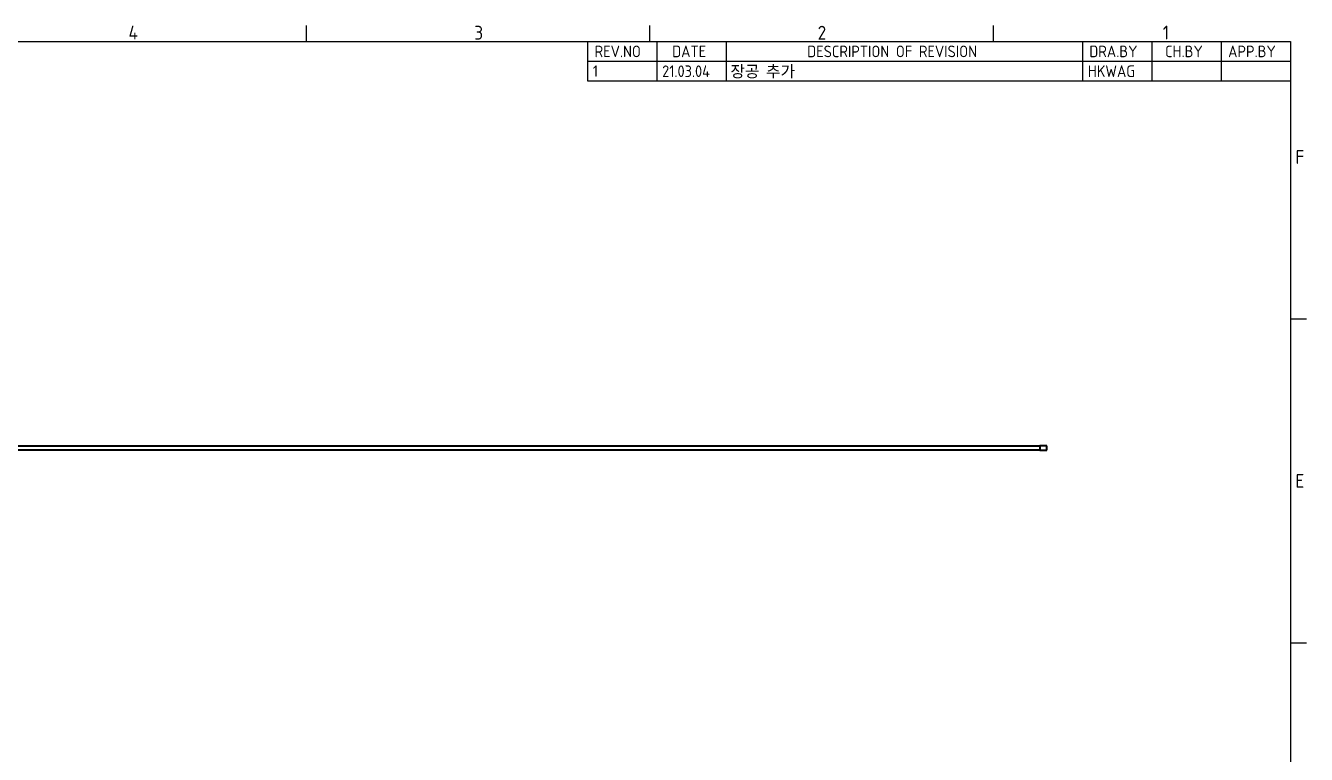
# Model space of a CAD drawing. Header units: millimetres. Extents: x 0 to 1188, y 0 to 840.
# Drawn here: x 621 to 1175, y 512 to 827 of the extents above; entities that cross this region are included whole.
import ezdxf

# ---------------------------------------------------------------- set-up
doc = ezdxf.new("R2010")
doc.units = ezdxf.units.MM
doc.header["$LTSCALE"] = 2
doc.layers.get('0').update_dxf_attribs({"color": 3, "lineweight": 25})
for name, color, linetype, lineweight in [('가시적인 것(ISO)', 3, 'Continuous', 40), ('경계(ISO)', 7, 'Continuous', 25), ('기호(ISO)', 5, 'Continuous', 25)]:
    doc.layers.add(name, color=color, linetype=linetype, lineweight=lineweight)
doc.styles.add('ISO Proportiona M2B', font='isocp.shx')
doc.styles.add('문자 텍스트_M2B', font='isocp.shx')

# ---------------------------------------------------------------- blocks, each defined once
blk = doc.blocks.new('경계 Default Border')
at = {"layer": '경계(ISO)'}
for p, q in [((371.25, 410), (371.25, 413.4)), ((445.5, 410), (445.5, 413.4)), ((519.75, 410), (519.75, 413.4)), ((584, 350), (587.4, 350)), ((584, 280), (587.4, 280))]:
    blk.add_line(p, q, dxfattribs=at)
at = {"layer": '경계(ISO)', "flags": 128}
blk.add_lwpolyline([(10, 10), (10, 410), (584, 410), (584, 10), (10, 10)], dxfattribs=at)
at = {"layer": '경계(ISO)', "color": 2, "char_height": 3, "attachment_point": 7, "style": '문자 텍스트_M2B'}
for s, insert in [('4', (332.79, 410.4)), ('3', (407.54, 410.37)), ('2', (481.75, 410.37)), ('1', (556.36, 410.4)), ('F', (585.04, 383.5)), ('E', (585.04, 313.47))]:
    blk.add_mtext(s, dxfattribs=dict(at, insert=insert))
blk = doc.blocks.new('리비전 내역')
at = {"layer": '기호(ISO)'}
for p, q in [((432, 410), (584, 410)), ((432, 410), (432, 405.72)), ((447, 410), (447, 405.72)), ((462, 410), (462, 405.72)), ((539, 410), (539, 405.72)), ((554, 410), (554, 405.72)), ((569, 410), (569, 405.72)), ((584, 410), (584, 405.72)), ((432, 405.72), (584, 405.72)), ((432, 405.72), (432, 401.44)), ((447, 405.72), (447, 401.44)), ((462, 405.72), (462, 401.44)), ((539, 405.72), (539, 401.44)), ((554, 405.72), (554, 401.44)), ((569, 405.72), (569, 401.44)), ((584, 405.72), (584, 401.44)), ((432, 401.44), (584, 401.44))]:
    blk.add_line(p, q, dxfattribs=at)
at = {"layer": '기호(ISO)', "color": 2, "char_height": 2.5, "attachment_point": 7, "style": 'ISO Proportiona M2B'}
for s, insert in [('REV.NO', (433.53, 406.58)), ('DATE', (450.31, 406.58)), ('DESCRIPTION OF REVISION', (479.51, 406.58)), ('DRA.BY', (540.48, 406.58)), ('CH.BY', (556.86, 406.58)), ('APP.BY', (570.48, 406.58)), ('1', (433.16, 402.33)), ('21.03.04', (448.14, 402.3)), ('장공 추가', (462.89, 402)), ('HKWAG', (540.15, 402.3))]:
    blk.add_mtext(s, dxfattribs=dict(at, insert=insert))

msp = doc.modelspace()

# ---------------------------------------------------------------- linework, layer by layer
at = {"layer": '가시적인 것(ISO)'}
for p, q in [((72.575, 645.171), (1059.575, 645.171)), ((1059.575, 643.171), (72.575, 643.171)), ((1062.575, 645.171), (1059.575, 645.171)), ((1059.575, 645.171), (1059.575, 643.171)), ((1059.575, 643.171), (1062.575, 643.171)), ((1062.575, 643.171), (1062.575, 645.171))]:
    msp.add_line(p, q, dxfattribs=at)

# ---------------------------------------------------------------- block references
at = {"xscale": 2, "yscale": 2, "zscale": 2}
msp.add_blockref('경계 Default Border', (0, 0), dxfattribs=at)
at = {"layer": '기호(ISO)', "xscale": 2, "yscale": 2, "zscale": 2}
msp.add_blockref('리비전 내역', (0, 0), dxfattribs=at)

doc.saveas('drawing.dxf')
